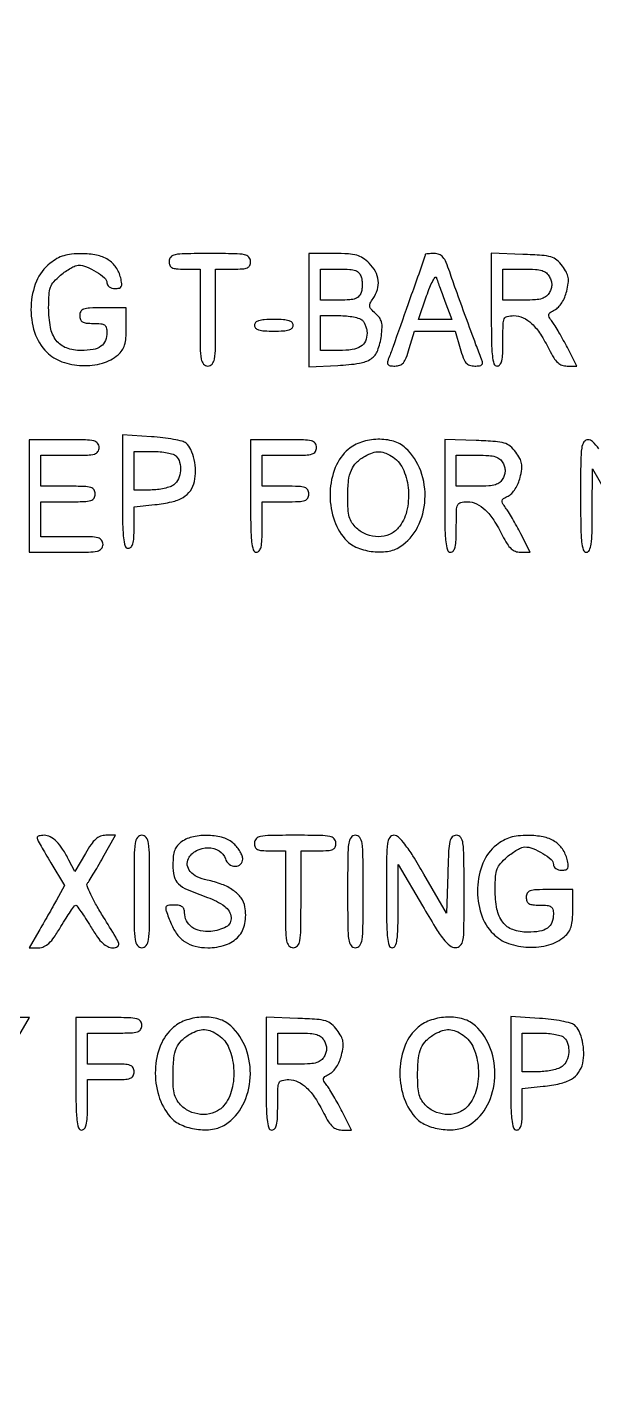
# Model space of a CAD drawing. Extents: x 0 to 1066, y 0 to 761.
# Drawn here: x 804.59 to 816.93, y 667.01 to 696.63 of the extents above; entities that cross this region are included whole.
import ezdxf

# ---------------------------------------------------------------- set-up
doc = ezdxf.new("R2010")
doc.units = 0
doc.header["$MEASUREMENT"] = 0

msp = doc.modelspace()

# ---------------------------------------------------------------- linework, layer by layer
for points in [[(183.390323, 95.266879, 0.000001), (192.989143, 95.254457, 0.000118)], [(817.045001, 687.43281, 0.035073), (816.907147, 687.587718, 0.195814), (816.806267, 687.6288, 0.254619), (816.716261, 687.579788, 0.110911), (816.667751, 687.447958, 0.030502), (816.647487, 687.161786, 0.002427), (816.6438, 686.4021, 0.003213), (816.648128, 685.728579, 0.022561), (816.667138, 685.401, 0.049302), (816.703053, 685.225277, 0.328801), (816.7707, 685.1754, 0.295501), (816.836072, 685.217731, 0.070336), (816.873806, 685.348431, 0.029944), (816.89384, 685.595994, 0.004715), (816.899437, 686.08485), (816.901274, 686.9943), (817.428187, 686.088157, 0.006242)], [(804.406186, 674.62155), (804.637732, 675.0234), (804.428393, 675.0234, 0.108876)]]:
    msp.add_lwpolyline(points, format="xyb")
for points in [[(409.06215, 749.15415), (40.8618, 749.132981), (40.8618, 380.65769), (40.8618, 12.1824), (501.2973, 12.1824), (961.7328, 12.1824), (961.7328, 380.646631), (961.7328, 749.110861), (961.41555, 749.1633, 0.040886), (961.153339, 749.184871, 0.000002), (934.190609, 749.194398, 0.000089), (904.448031, 749.199508, 0.000054), (869.1804, 749.195529, -0.000029), (813.61687, 749.186499, -0.000004), (696.10453, 749.175037, -0.000004), (556.774728, 749.163736, -0.000004)], [(805.083328, 691.477743, 0.129246), (804.787205, 691.085097, 0.088626), (804.669013, 690.536792, 0.087215), (804.747565, 689.973133, 0.118789), (805.01436, 689.536931, 0.112618), (805.342824, 689.330494, 0.075265), (805.780935, 689.247795, 0.075304), (806.223652, 689.298485, 0.113008), (806.565523, 689.480566, 0.065979), (806.653355, 689.579789, 0.074329), (806.708072, 689.694691, 0.054743), (806.736967, 689.847684, 0.019325), (806.7456, 690.070973), (806.7456, 690.5052), (806.238, 690.5052, 0.008455), (805.944302, 690.500233, 0.072107), (805.815, 690.477, 0.188641), (805.753468, 690.425732, 0.12648), (805.7304, 690.336, 0.087745), (805.745399, 690.251192, 0.177212), (805.788563, 690.200036, 0.10769), (805.872166, 690.173753, 0.022514), (806.0265, 690.1668, -0.021714), (806.188585, 690.159758, -0.124268), (806.269265, 690.131751, -0.187079), (806.309695, 690.075064, -0.062494), (806.3226, 689.97222, -0.091498), (806.288963, 689.789947, -0.148314), (806.193174, 689.666386, -0.113347), (806.023088, 689.596247, -0.041372), (805.76192, 689.5746, -0.086758), (805.439334, 689.630999, -0.145015), (805.219123, 689.792975, -0.116882), (805.093179, 690.078149, -0.045825), (805.0536, 690.509089, -0.015089), (805.062247, 690.795568, -0.073154), (805.095495, 690.954358, -0.095003), (805.168951, 691.076379, -0.035007), (805.313891, 691.21678, -0.021479), (805.422686, 691.300617, -0.024071), (805.534326, 691.371463, -0.024321), (805.634191, 691.422028, -0.105406), (805.698792, 691.4358, -0.095864), (805.876127, 691.401484, -0.042073), (806.090696, 691.293465, -0.039621), (806.273119, 691.160547, -0.218876), (806.3226, 691.052927, 0.137225), (806.336137, 691.004532, 0.104143), (806.373996, 690.964139, 0.087371), (806.431539, 690.937335, 0.065501), (806.500971, 690.9282, 0.051376), (806.593948, 690.937779, 0.224479), (806.636899, 690.970225, 0.158116), (806.64758, 691.032988, 0.023398), (806.622742, 691.16085, 0.090086), (806.520494, 691.39084, 0.105062), (806.348033, 691.555882, 0.089301), (806.09948, 691.653988, 0.048933), (805.7727, 691.686781, 0.02471), (805.553234, 691.676418, 0.049497), (805.383112, 691.642729, 0.05494), (805.234639, 691.579221, 0.038421)], [(807.6762, 691.5204, 0.094959), (807.692763, 691.433974, 0.184152), (807.73965, 691.382925, 0.098846), (807.832639, 691.35753, 0.017388), (808.0146, 691.3512), (808.353, 691.3512), (808.353, 690.2937, 0.002827), (808.356731, 689.633741, 0.036854), (808.377534, 689.389537, 0.138781), (808.428794, 689.279068, 0.218517), (808.5222, 689.2362, 0.218517), (808.615606, 689.279068, 0.138781), (808.666866, 689.389537, 0.036854), (808.687669, 689.633741, 0.002827), (808.6914, 690.2937), (808.6914, 691.3512), (809.0721, 691.3512, 0.013964), (809.281858, 691.357059, 0.090841), (809.384063, 691.38175, 0.188085), (809.434634, 691.432795, 0.102588), (809.4528, 691.5204, 0.193568), (809.415602, 691.612885, 0.15568), (809.320613, 691.664421, 0.043488), (809.111605, 691.685667, 0.003595), (808.5645, 691.6896, 0.003595), (808.017395, 691.685667, 0.043488), (807.808388, 691.664421, 0.15568), (807.713398, 691.612885, 0.193568)], [(810.7218, 690.453653), (810.7218, 689.217706), (811.354849, 689.249674, 0.024309), (811.825774, 689.296479, 0.112633), (812.078926, 689.395248, 0.153372), (812.222742, 689.576735, 0.058166), (812.30348, 689.893548, 0.023573), (812.319221, 690.075707, 0.073694), (812.30599, 690.197663, 0.094912), (812.260636, 690.292902, 0.057312), (812.175325, 690.384808, -0.027153), (812.080613, 690.475259, -0.149392), (812.049777, 690.537888, -0.161279), (812.060437, 690.60442, -0.033096), (812.122933, 690.707545, 0.080592), (812.217289, 690.902787, 0.100315), (812.235243, 691.103137, 0.097349), (812.173581, 691.299223, 0.071783), (812.036945, 691.481945, 0.050512), (811.902795, 691.591421, 0.079484), (811.767603, 691.652587, 0.053942), (811.58511, 691.681752, 0.012674), (811.275545, 691.6896), (810.7218, 691.6896)], [(813.259795, 691.66845, -0.084799), (813.253291, 691.630434, -0.000052), (812.88732, 690.591662, -0.000388), (812.551776, 689.641928, -0.009822), (812.454775, 689.38425, 0.060048), (812.435183, 689.310519, 0.230938), (812.449432, 689.266662, 0.170663), (812.497525, 689.242554, 0.031659), (812.597779, 689.2362, 0.086283), (812.705894, 689.254997, 0.134827), (812.782723, 689.308959, 0.082591), (812.844796, 689.41597, 0.018432), (812.912268, 689.6169), (813.024676, 689.9976), (813.469643, 689.9976), (813.914611, 689.9976), (814.0212, 689.6169, 0.017944), (814.086585, 689.41199, 0.087286), (814.146812, 689.306531, 0.141822), (814.224034, 689.254152, 0.078722), (814.337346, 689.2362, 0.029308), (814.442492, 689.242368, 0.166988), (814.492222, 689.266276, 0.236769), (814.507064, 689.310066, 0.061225), (814.48729, 689.38425, -0.006965), (814.365001, 689.700606, -0.001209), (814.143745, 690.30204, -0.001323), (813.924017, 690.908787, -0.005089), (813.792252, 691.28775, 0.017403), (813.713481, 691.4975, 0.074917), (813.644722, 691.611275, 0.125362), (813.565016, 691.669172, 0.094981), (813.458449, 691.6896, 0.00999), (813.382284, 691.688078, 0.016528), (813.318152, 691.683387, 0.010464), (813.267048, 691.676862, 0.371455)], [(814.698, 690.466321, 0.003202), (814.702326, 689.790813, 0.022501), (814.721332, 689.46237, 0.049121), (814.75723, 689.286147, 0.329081), (814.8249, 689.2362, 0.232029), (814.886637, 689.26648, 0.108427), (814.925769, 689.349, 0.047315), (814.946501, 689.504857, 0.00942), (814.9518, 689.7861, -0.00595), (814.956107, 690.148065, -0.096871), (814.982144, 690.266198, -0.238613), (815.04681, 690.319815, -0.056005), (815.190853, 690.336, -0.111153), (815.392305, 690.290656, -0.081177), (815.58162, 690.159801, -0.058854), (815.76731, 689.933171, -0.025924), (815.959172, 689.59575, 0.021841), (816.058916, 689.416953, 0.069009), (816.14607, 689.311427, 0.100305), (816.238578, 689.255632, 0.085906), (816.350845, 689.2362), (816.56205, 689.2362), (816.355873, 689.63805, 0.006834), (816.267806, 689.804072, 0.006481), (816.173698, 689.970612, 0.006451), (816.086651, 690.11576, 0.022591), (816.025227, 690.205875, -0.02569), (815.958648, 690.304864, -0.192002), (815.949729, 690.359664, -0.198014), (815.981063, 690.40459, -0.027525), (816.081928, 690.461775, 0.089041), (816.159881, 690.519614, 0.046566), (816.234398, 690.615276, 0.042448), (816.297634, 690.735602, 0.038847), (816.341864, 690.868463, 0.026721), (816.375834, 691.044822, 0.076578), (816.373842, 691.169241, 0.082928), (816.334816, 691.281584, 0.035157), (816.248472, 691.416262, 0.057331), (816.125902, 691.54654, 0.10358), (815.997517, 691.615832, 0.055706), (815.802385, 691.650774, 0.007564), (815.387158, 691.671871), (814.698, 691.696443)], [(811.8639, 691.182, -0.047189), (811.880579, 691.10489, -0.029688), (811.886052, 691.0128, -0.029688), (811.880579, 690.92071, -0.047189), (811.8639, 690.8436, -0.103276), (811.815762, 690.758174, -0.127418), (811.740471, 690.706847, -0.071188), (811.615444, 690.681146, -0.015153), (811.392899, 690.6744), (810.9756, 690.6744), (810.9756, 691.0128), (810.9756, 691.3512), (811.392899, 691.3512, -0.015153), (811.615444, 691.344454, -0.071188), (811.740471, 691.318753, -0.127418), (811.815762, 691.267426, -0.103276)], [(815.967, 691.182, -0.049536), (816.003162, 691.094626, -0.073486), (816.015253, 691.0128, -0.073486), (816.003162, 690.930974, -0.049536), (815.967, 690.8436, -0.09537), (815.898105, 690.758675, -0.100861), (815.803866, 690.707433, -0.059921), (815.658832, 690.681448, -0.014397), (815.414123, 690.6744), (814.9518, 690.6744), (814.9518, 691.0128), (814.9518, 691.3512), (815.414123, 691.3512, -0.014397), (815.658832, 691.344152, -0.059921), (815.803866, 691.318167, -0.100861), (815.898105, 691.266925, -0.09537)], [(813.685955, 690.65325), (813.835744, 690.2514), (813.473438, 690.2514), (813.111132, 690.2514), (813.288943, 690.765818, -0.011999), (813.359693, 690.955624, -0.026422), (813.424717, 691.096059, -0.047278), (813.475034, 691.172701, -0.601846), (813.50146, 691.167668, 0.009837), (813.523296, 691.101495, 0.001488), (813.569971, 690.970123, 0.001668), (813.626062, 690.815356, 0.001442)], [(809.5374, 690.1245, 0.200296), (809.562362, 690.064687, 0.122766), (809.62905, 690.025095, 0.058865), (809.752243, 690.003458, 0.014068), (809.9604, 689.9976, 0.014068), (810.168557, 690.003458, 0.058865), (810.29175, 690.025095, 0.122766), (810.358438, 690.064687, 0.200296), (810.3834, 690.1245, 0.200296), (810.358438, 690.184313, 0.122766), (810.29175, 690.223905, 0.058865), (810.168557, 690.245542, 0.014068), (809.9604, 690.2514, 0.014068), (809.752243, 690.245542, 0.058865), (809.62905, 690.223905, 0.122766), (809.562362, 690.184313, 0.200296)], [(811.88928, 690.23448, -0.070395), (811.928194, 690.182739, -0.038897), (811.960979, 690.110594, -0.037889), (811.983331, 690.03077, -0.049362), (811.9908, 689.9553, -0.103441), (811.954145, 689.780018, -0.151109), (811.851793, 689.661479, -0.105063), (811.668377, 689.594685, -0.034985), (811.38168, 689.5746), (810.9756, 689.5746), (810.9756, 689.9553), (810.9756, 690.336), (811.38168, 690.336, -0.022886), (811.544585, 690.32854, -0.026473), (811.698296, 690.306178, -0.026952), (811.824495, 690.273781, -0.120635)], [(806.661, 686.497826, 0.003177), (806.665321, 685.817844, 0.022367), (806.684318, 685.487454, 0.048715), (806.72018, 685.310102, 0.329705), (806.7879, 685.26, 0.208378), (806.848243, 685.28629, 0.11961), (806.887731, 685.356727, 0.055661), (806.909106, 685.487799, 0.012613), (806.9148, 685.713464), (806.9148, 686.166928), (807.36975, 686.213883, 0.029754), (807.735521, 686.273788, 0.076952), (807.983588, 686.371557, 0.106873), (808.141628, 686.516432, 0.100256), (808.230212, 686.71692, 0.058942), (808.253183, 686.949486, 0.048856), (808.22414, 687.196741, 0.051542), (808.152841, 687.413671, 0.114883), (808.048397, 687.551257, 0.111025), (807.964935, 687.593819, 0.015594), (807.774966, 687.63615, 0.017167), (807.543329, 687.672044, 0.01383), (807.292435, 687.695128), (806.661, 687.735651)], [(804.6306, 686.4021), (804.6306, 685.1754), (805.4343, 685.1754, 0.004147), (805.925009, 685.17947, 0.047763), (806.116388, 685.201003, 0.16431), (806.203794, 685.252593, 0.179874), (806.238, 685.3446, 0.157888), (806.20846, 685.435816, 0.176663), (806.13225, 685.487363, 0.055952), (805.967378, 685.509453, 0.005351), (805.5612, 685.5138), (804.8844, 685.5138), (804.8844, 685.8945), (804.8844, 686.2752), (805.4766, 686.2752, 0.006583), (805.826492, 686.279807, 0.063075), (805.973625, 686.302393, 0.183695), (806.04247, 686.353826, 0.142406), (806.0688, 686.4444, 0.142406), (806.04247, 686.534974, 0.183695), (805.973625, 686.586407, 0.063075), (805.826492, 686.608993, 0.006583), (805.4766, 686.6136), (804.8844, 686.6136), (804.8844, 686.952), (804.8844, 687.2904), (805.5189, 687.2904, 0.005909), (805.896926, 687.294867, 0.059311), (806.052938, 687.31719, 0.180365), (806.125456, 687.368688, 0.150217), (806.1534, 687.4596, 0.17273), (806.120727, 687.551357, 0.168559), (806.037075, 687.60295, 0.050222), (805.854522, 687.624649, 0.004487), (805.392, 687.6288), (804.6306, 687.6288)], [(809.4528, 686.4021, 0.003213), (809.457128, 685.728579, 0.022561), (809.476138, 685.401, 0.049302), (809.512053, 685.225277, 0.328801), (809.5797, 685.1754, 0.232029), (809.641437, 685.20568, 0.108427), (809.680569, 685.2882, 0.047315), (809.701301, 685.444057, 0.00942), (809.7066, 685.7253), (809.7066, 686.2752), (810.2142, 686.2752, 0.008455), (810.507898, 686.280167, 0.072107), (810.6372, 686.3034, 0.188641), (810.698732, 686.354668, 0.12648), (810.7218, 686.4444, 0.12648), (810.698732, 686.534132, 0.188641), (810.6372, 686.5854, 0.072107), (810.507898, 686.608633, 0.008455), (810.2142, 686.6136), (809.7066, 686.6136), (809.7066, 686.952), (809.7066, 687.2904), (810.2988, 687.2904, 0.006583), (810.648692, 687.295007, 0.063075), (810.795825, 687.317593, 0.183695), (810.86467, 687.369026, 0.142406), (810.891, 687.4596, 0.165398), (810.859883, 687.551095, 0.1727), (810.779963, 687.602674, 0.052938), (810.606245, 687.624557, 0.004884), (810.1719, 687.6288), (809.4528, 687.6288)], [(811.582603, 687.416773, 0.123885), (811.299412, 687.024077, 0.085485), (811.185837, 686.485157, 0.082885), (811.258308, 685.923136, 0.104562), (811.510039, 685.464526, 0.111799), (811.748009, 685.288175, 0.06908), (812.084408, 685.192481, 0.069045), (812.434365, 685.192015, 0.111332), (812.712282, 685.296081, 0.131426), (813.093039, 685.72206, 0.103697), (813.253454, 686.321711, 0.101152), (813.16079, 686.948053, 0.118621), (812.830171, 687.447619, 0.118666), (812.570435, 687.594201, 0.075716), (812.224756, 687.638138, 0.073305), (811.869741, 687.576807, 0.095814)], [(813.6828, 686.405521, 0.003202), (813.687126, 685.730013, 0.022501), (813.706132, 685.40157, 0.049121), (813.74203, 685.225347, 0.329081), (813.8097, 685.1754, 0.232029), (813.871437, 685.20568, 0.108427), (813.910569, 685.2882, 0.047315), (813.931301, 685.444057, 0.00942), (813.9366, 685.7253, -0.00595), (813.940907, 686.087265, -0.096871), (813.966944, 686.205398, -0.238613), (814.03161, 686.259015, -0.056005), (814.175653, 686.2752, -0.111153), (814.377105, 686.229856, -0.081177), (814.56642, 686.099001, -0.058854), (814.75211, 685.872371, -0.025924), (814.943972, 685.53495, 0.021841), (815.043716, 685.356153, 0.069009), (815.13087, 685.250627, 0.100305), (815.223378, 685.194832, 0.085906), (815.335645, 685.1754), (815.54685, 685.1754), (815.340673, 685.57725, 0.006834), (815.252606, 685.743272, 0.006481), (815.158498, 685.909812, 0.006451), (815.071451, 686.05496, 0.022591), (815.010027, 686.145075, -0.02569), (814.943448, 686.244064, -0.192002), (814.934529, 686.298864, -0.198014), (814.965863, 686.34379, -0.027525), (815.066728, 686.400975, 0.089041), (815.144681, 686.458814, 0.046566), (815.219198, 686.554476, 0.042448), (815.282434, 686.674802, 0.038847), (815.326664, 686.807663, 0.026721), (815.360634, 686.984022, 0.076578), (815.358642, 687.108441, 0.082928), (815.319616, 687.220784, 0.035157), (815.233272, 687.355462, 0.057331), (815.110702, 687.48574, 0.10358), (814.982317, 687.555032, 0.055706), (814.787185, 687.589974, 0.007564), (814.371958, 687.611071), (813.6828, 687.635643)], [(807.82848, 687.27348, -0.13151), (807.907634, 687.136469, -0.084316), (807.925, 686.952515, -0.084006), (807.880613, 686.772481, -0.128741), (807.78195, 686.646767, -0.079472), (807.700595, 686.603301, -0.027293), (807.571772, 686.566604, -0.026323), (807.422863, 686.540996, -0.027554), (807.27435, 686.531691), (806.9148, 686.529), (806.9148, 686.952), (806.9148, 687.375), (807.32088, 687.375, -0.022886), (807.483785, 687.36754, -0.026473), (807.637496, 687.345178, -0.026952), (807.763695, 687.312781, -0.120635)], [(812.561697, 687.245039, -0.143223), (812.789398, 686.960723, -0.079931), (812.89186, 686.525553, -0.077332), (812.853665, 686.064418, -0.11509), (812.672396, 685.70415, -0.119537), (812.483984, 685.564595, -0.098447), (812.238327, 685.513952, -0.09388), (811.981877, 685.560662, -0.097006), (811.763603, 685.697747, -0.056872), (811.662683, 685.81684, -0.080028), (811.604787, 685.943196, -0.054705), (811.576963, 686.114924, -0.014142), (811.570491, 686.395697, -0.025001), (811.589555, 686.740555, -0.075567), (811.648982, 686.967538, -0.098225), (811.762437, 687.132405, -0.062967), (811.9485, 687.272819, -0.051006), (812.113266, 687.346158, -0.090781), (812.259914, 687.366195, -0.090761), (812.404171, 687.332981, -0.050966)], [(814.9518, 687.1212, -0.049536), (814.987962, 687.033826, -0.073486), (815.000053, 686.952, -0.073486), (814.987962, 686.870174, -0.049536), (814.9518, 686.7828, -0.09537), (814.882905, 686.697875, -0.100861), (814.788666, 686.646633, -0.059921), (814.643632, 686.620648, -0.014397), (814.398923, 686.6136), (813.9366, 686.6136), (813.9366, 686.952), (813.9366, 687.2904), (814.398923, 687.2904, -0.014397), (814.643632, 687.283352, -0.059921), (814.788666, 687.257367, -0.100861), (814.882905, 687.206125, -0.09537)], [(804.7998, 678.947217, 0.12301), (804.808701, 678.911585, 0.003159), (804.887875, 678.765233, 0.006529), (804.984737, 678.594192, 0.00439), (805.099631, 678.401259), (805.399461, 677.907684), (805.224297, 677.586492, -0.002869), (805.142034, 677.437688, -0.001518), (805.038389, 677.254032, -0.00151), (804.931212, 677.066775, -0.002337), (804.837397, 676.90575), (804.625662, 676.5462), (804.834888, 676.5462, 0.105199), (804.951889, 676.571092, 0.085914), (805.058415, 676.642519, 0.052726), (805.17302, 676.777656, 0.014746), (805.322422, 677.0115, -0.006681), (805.432254, 677.189678, -0.010501), (805.53181, 677.339413, -0.004849), (805.619105, 677.462349, -0.254944), (805.644415, 677.474401, -0.226292), (805.669731, 677.460572, -0.004433), (805.757563, 677.336729, -0.009702), (805.857718, 677.186695, -0.006242), (805.968253, 677.009101, 0.014971), (806.117572, 676.778273, 0.051802), (806.233124, 676.643191, 0.083594), (806.339953, 676.57122, 0.106918), (806.455624, 676.5462, 0.130295), (806.554699, 676.572464, 0.351922), (806.579635, 676.63567, 0.060655), (806.516239, 676.776806, 0.002956), (806.247963, 677.215122, -0.011173), (806.09373, 677.476667, -0.01758), (805.974415, 677.708501, -0.011947), (805.889479, 677.900624, -0.293207), (805.899332, 677.955372, 0.047422), (805.937679, 678.005428, 0.003721), (806.02578, 678.148642, 0.005039), (806.128067, 678.321636, 0.003834), (806.236765, 678.51315), (806.507952, 678.9996), (806.296415, 678.9996, 0.093558), (806.181844, 678.977973, 0.088897), (806.080718, 678.915906, 0.059307), (805.977931, 678.799775, 0.018991), (805.853737, 678.605189), (805.622597, 678.210777), (805.49671, 678.457139, 0.025616), (805.358775, 678.696039, 0.052309), (805.222902, 678.86428, 0.070756), (805.088701, 678.965379, 0.126762), (804.955888, 678.9996, 0.031847), (804.896094, 678.995788, 0.049151), (804.845651, 678.984212, 0.063174), (804.810725, 678.967343, 0.253917)], [(806.9148, 677.7729, 0.002322), (806.918389, 677.000038, 0.031956), (806.938867, 676.720687, 0.123223), (806.989678, 676.594309, 0.240299), (807.084, 676.5462, 0.240299), (807.178322, 676.594309, 0.123223), (807.229133, 676.720687, 0.031956), (807.249611, 677.000038, 0.002322), (807.2532, 677.7729, 0.002322), (807.249611, 678.545762, 0.031956), (807.229133, 678.825112, 0.123223), (807.178322, 678.951491, 0.240299), (807.084, 678.9996, 0.240299), (806.989678, 678.951491, 0.123223), (806.938867, 678.825112, 0.031956), (806.918389, 678.545762, 0.002322)], [(807.95115, 678.857944, 0.064007), (807.858352, 678.773732, 0.085808), (807.800551, 678.676165, 0.066535), (807.770034, 678.546274, 0.024477), (807.7608, 678.357758, 0.055339), (807.789437, 678.099812, 0.149321), (807.879673, 677.941324, 0.090969), (808.073444, 677.815662, 0.013145), (808.514897, 677.645657, -0.070637), (808.889395, 677.449569, -0.215768), (809.029151, 677.206824, -0.299828), (808.921396, 677.002464, -0.104684), (808.587604, 676.90127, -0.073735), (808.361138, 676.915205, -0.104161), (808.176847, 676.996673, -0.119079), (808.057523, 677.135512, -0.118782), (808.0146, 677.313643, 0.082235), (808.002146, 677.388852, 0.147435), (807.966033, 677.439334, 0.119852), (807.901824, 677.467894, 0.045016), (807.8031, 677.4768, 0.028442), (807.648693, 677.46801, 0.327023), (807.606592, 677.429113, 0.139119), (807.613229, 677.349942, 0.005125), (807.723089, 677.067001, 0.065244), (807.851877, 676.837252, 0.088006), (808.025242, 676.674438, 0.085852), (808.24754, 676.578565, 0.059042), (808.520673, 676.5462, 0.079385), (808.909877, 676.608386, 0.130563), (809.187688, 676.789024, 0.137881), (809.329828, 677.075502, 0.093265), (809.330028, 677.442247, 0.114024), (809.246495, 677.633128, 0.079467), (809.07747, 677.797886, 0.063948), (808.828122, 677.9297, 0.038754), (808.506966, 678.022434, -0.060203), (808.290287, 678.095177, -0.103319), (808.139206, 678.210045, -0.141227), (808.074842, 678.348835, -0.162669), (808.099278, 678.492146, -0.149104), (808.273037, 678.665203, -0.123853), (808.527431, 678.727698, -0.133716), (808.766753, 678.6611, -0.183571), (808.904273, 678.487672, 0.153609), (808.986187, 678.371012, 0.157876), (809.119216, 678.323861, 0.194842), (809.235196, 678.367172, 0.210147), (809.2836, 678.477253, 0.093821), (809.269933, 678.549446, 0.037607), (809.226083, 678.64037, 0.035541), (809.162723, 678.733863, 0.037508), (809.087797, 678.815653, 0.118482), (808.86207, 678.944394, 0.061394), (808.539723, 678.996356, 0.060569), (808.207556, 678.968454, 0.10142)], [(809.5374, 678.8304, 0.094959), (809.553963, 678.743974, 0.184152), (809.60085, 678.692925, 0.098846), (809.693839, 678.66753, 0.017388), (809.8758, 678.6612), (810.2142, 678.6612), (810.2142, 677.6037, 0.002827), (810.217931, 676.943741, 0.036854), (810.238734, 676.699537, 0.138781), (810.289994, 676.589068, 0.218517), (810.3834, 676.5462, 0.218517), (810.476806, 676.589068, 0.138781), (810.528066, 676.699537, 0.036854), (810.548869, 676.943741, 0.002827), (810.5526, 677.6037), (810.5526, 678.6612), (810.9333, 678.6612, 0.013964), (811.143058, 678.667059, 0.090841), (811.245263, 678.69175, 0.188085), (811.295834, 678.742795, 0.102588), (811.314, 678.8304, 0.193568), (811.276802, 678.922885, 0.15568), (811.181813, 678.974421, 0.043488), (810.972805, 678.995667, 0.003595), (810.4257, 678.9996, 0.003595), (809.878595, 678.995667, 0.043488), (809.669588, 678.974421, 0.15568), (809.574598, 678.922885, 0.193568)], [(811.5678, 677.7729, 0.002322), (811.571389, 677.000038, 0.031956), (811.591867, 676.720687, 0.123223), (811.642678, 676.594309, 0.240299), (811.737, 676.5462, 0.240299), (811.831322, 676.594309, 0.123223), (811.882133, 676.720687, 0.031956), (811.902611, 677.000038, 0.002322), (811.9062, 677.7729, 0.002322), (811.902611, 678.545762, 0.031956), (811.882133, 678.825112, 0.123223), (811.831322, 678.951491, 0.240299), (811.737, 678.9996, 0.240299), (811.642678, 678.951491, 0.123223), (811.591867, 678.825112, 0.031956), (811.571389, 678.545762, 0.002322)], [(812.4138, 677.7729, 0.003213), (812.418128, 677.099379, 0.022561), (812.437138, 676.7718, 0.049302), (812.473053, 676.596077, 0.328801), (812.5407, 676.5462, 0.295501), (812.606072, 676.588531, 0.070336), (812.643806, 676.719231, 0.029944), (812.66384, 676.966794, 0.004715), (812.669437, 677.45565), (812.671274, 678.3651), (813.198187, 677.458957, 0.006242), (813.477561, 676.992024, 0.029041), (813.657282, 676.734737, 0.052989), (813.794526, 676.594238, 0.170079), (813.91545, 676.549507, 0.199339), (814.023731, 676.592273, 0.163117), (814.081425, 676.703706, 0.036571), (814.102504, 676.962581, 0.002034), (814.1058, 677.7729, 0.002367), (814.102169, 678.540072, 0.031318), (814.081784, 678.822383, 0.117824), (814.031977, 678.951077, 0.246563), (813.93956, 678.9996, 0.195513), (813.848755, 678.962682, 0.145553), (813.795452, 678.867256, 0.043894), (813.767939, 678.660993, 0.004128), (813.74921, 678.149718), (813.7251, 677.299836), (813.231917, 678.149718, 0.007787), (812.991838, 678.548983, 0.025041), (812.815001, 678.80361, 0.035073), (812.677147, 678.958518, 0.195814), (812.576267, 678.9996, 0.254619), (812.486261, 678.950588, 0.110911), (812.437751, 678.818758, 0.030502), (812.417487, 678.532586, 0.002427)], [(814.812328, 678.787743, 0.129246), (814.516205, 678.395097, 0.088626), (814.398013, 677.846792, 0.087215), (814.476565, 677.283133, 0.118789), (814.74336, 676.846931, 0.112618), (815.071824, 676.640494, 0.075265), (815.509935, 676.557795, 0.075304), (815.952652, 676.608485, 0.113008), (816.294523, 676.790566, 0.065979), (816.382355, 676.889789, 0.074329), (816.437072, 677.004691, 0.054743), (816.465967, 677.157684, 0.019325), (816.4746, 677.380973), (816.4746, 677.8152), (815.967, 677.8152, 0.008455), (815.673302, 677.810233, 0.072107), (815.544, 677.787, 0.188641), (815.482468, 677.735732, 0.12648), (815.4594, 677.646, 0.087745), (815.474399, 677.561192, 0.177212), (815.517563, 677.510036, 0.10769), (815.601166, 677.483753, 0.022514), (815.7555, 677.4768, -0.021714), (815.917585, 677.469758, -0.124268), (815.998265, 677.441751, -0.187079), (816.038695, 677.385064, -0.062494), (816.0516, 677.28222, -0.091498), (816.017963, 677.099947, -0.148314), (815.922174, 676.976386, -0.113347), (815.752088, 676.906247, -0.041372), (815.49092, 676.8846, -0.086758), (815.168334, 676.940999, -0.145015), (814.948123, 677.102975, -0.116882), (814.822179, 677.388149, -0.045825), (814.7826, 677.819089, -0.015089), (814.791247, 678.105568, -0.073154), (814.824495, 678.264358, -0.095003), (814.897951, 678.386379, -0.035007), (815.042891, 678.52678, -0.021479), (815.151686, 678.610617, -0.024071), (815.263326, 678.681463, -0.024321), (815.363191, 678.732028, -0.105406), (815.427792, 678.7458, -0.095864), (815.605127, 678.711484, -0.042073), (815.819696, 678.603465, -0.039621), (816.002119, 678.470547, -0.218876), (816.0516, 678.362927, 0.137225), (816.065137, 678.314532, 0.104143), (816.102996, 678.274139, 0.087371), (816.160539, 678.247335, 0.065501), (816.229971, 678.2382, 0.051376), (816.322948, 678.247779, 0.224479), (816.365899, 678.280225, 0.158116), (816.37658, 678.342988, 0.023398), (816.351742, 678.47085, 0.090086), (816.249494, 678.70084, 0.105062), (816.077033, 678.865882, 0.089301), (815.82848, 678.963988, 0.048933), (815.5017, 678.996781, 0.02471), (815.282234, 678.986418, 0.049497), (815.112112, 678.952729, 0.05494), (814.963639, 678.889221, 0.038421)], [(805.6458, 673.7967, 0.003213), (805.650128, 673.123179, 0.022561), (805.669138, 672.7956, 0.049302), (805.705053, 672.619877, 0.328801), (805.7727, 672.57, 0.232029), (805.834437, 672.60028, 0.108427), (805.873569, 672.6828, 0.047315), (805.894301, 672.838657, 0.00942), (805.8996, 673.1199), (805.8996, 673.6698), (806.4072, 673.6698, 0.008455), (806.700898, 673.674767, 0.072107), (806.8302, 673.698, 0.188641), (806.891732, 673.749268, 0.12648), (806.9148, 673.839, 0.12648), (806.891732, 673.928732, 0.188641), (806.8302, 673.98, 0.072107), (806.700898, 674.003233, 0.008455), (806.4072, 674.0082), (805.8996, 674.0082), (805.8996, 674.3466), (805.8996, 674.685), (806.4918, 674.685, 0.006583), (806.841692, 674.689607, 0.063075), (806.988825, 674.712193, 0.183695), (807.05767, 674.763626, 0.142406), (807.084, 674.8542, 0.165398), (807.052883, 674.945695, 0.1727), (806.972963, 674.997274, 0.052938), (806.799245, 675.019157, 0.004884), (806.3649, 675.0234), (805.6458, 675.0234)], [(807.775603, 674.811373, 0.123885), (807.492412, 674.418677, 0.085485), (807.378837, 673.879757, 0.082885), (807.451308, 673.317736, 0.104562), (807.703039, 672.859126, 0.111799), (807.941009, 672.682775, 0.06908), (808.277408, 672.587081, 0.069045), (808.627365, 672.586615, 0.111332), (808.905282, 672.690681, 0.131426), (809.286039, 673.11666, 0.103697), (809.446454, 673.716311, 0.101152), (809.35379, 674.342653, 0.118621), (809.023171, 674.842219, 0.118666), (808.763435, 674.988801, 0.075716), (808.417756, 675.032738, 0.073305), (808.062741, 674.971407, 0.095814)], [(809.7912, 673.800121, 0.003202), (809.795526, 673.124613, 0.022501), (809.814532, 672.79617, 0.049121), (809.85043, 672.619947, 0.329081), (809.9181, 672.57, 0.232029), (809.979837, 672.60028, 0.108427), (810.018969, 672.6828, 0.047315), (810.039701, 672.838657, 0.00942), (810.045, 673.1199, -0.00595), (810.049307, 673.481865, -0.096871), (810.075344, 673.599998, -0.238613), (810.14001, 673.653615, -0.056005), (810.284053, 673.6698, -0.111153), (810.485505, 673.624456, -0.081177), (810.67482, 673.493601, -0.058854), (810.86051, 673.266971, -0.025924), (811.052372, 672.92955, 0.021841), (811.152116, 672.750753, 0.069009), (811.23927, 672.645227, 0.100305), (811.331778, 672.589432, 0.085906), (811.444045, 672.57), (811.65525, 672.57), (811.449073, 672.97185, 0.006834), (811.361006, 673.137872, 0.006481), (811.266898, 673.304412, 0.006451), (811.179851, 673.44956, 0.022591), (811.118427, 673.539675, -0.02569), (811.051848, 673.638664, -0.192002), (811.042929, 673.693464, -0.198014), (811.074263, 673.73839, -0.027525), (811.175128, 673.795575, 0.089041), (811.253081, 673.853414, 0.046566), (811.327598, 673.949076, 0.042448), (811.390834, 674.069402, 0.038847), (811.435064, 674.202263, 0.026721), (811.469034, 674.378622, 0.076578), (811.467042, 674.503041, 0.082928), (811.428016, 674.615384, 0.035157), (811.341672, 674.750062, 0.057331), (811.219102, 674.88034, 0.10358), (811.090717, 674.949632, 0.055706), (810.895585, 674.984574, 0.007564), (810.480358, 675.005671), (809.7912, 675.030243)], [(813.105403, 674.811373, 0.123885), (812.822212, 674.418677, 0.085485), (812.708637, 673.879757, 0.082885), (812.781108, 673.317736, 0.104562), (813.032839, 672.859126, 0.111799), (813.270809, 672.682775, 0.06908), (813.607208, 672.587081, 0.069045), (813.957165, 672.586615, 0.111332), (814.235082, 672.690681, 0.131426), (814.615839, 673.11666, 0.103697), (814.776254, 673.716311, 0.101152), (814.68359, 674.342653, 0.118621), (814.352971, 674.842219, 0.118666), (814.093235, 674.988801, 0.075716), (813.747556, 675.032738, 0.073305), (813.392541, 674.971407, 0.095814)], [(815.121, 673.807826, 0.003177), (815.125321, 673.127844, 0.022367), (815.144318, 672.797454, 0.048715), (815.18018, 672.620102, 0.329705), (815.2479, 672.57, 0.208378), (815.308243, 672.59629, 0.11961), (815.347731, 672.666727, 0.055661), (815.369106, 672.797799, 0.012613), (815.3748, 673.023464), (815.3748, 673.476928), (815.82975, 673.523883, 0.029754), (816.195521, 673.583788, 0.076952), (816.443588, 673.681557, 0.106873), (816.601628, 673.826432, 0.100256), (816.690212, 674.02692, 0.058942), (816.713183, 674.259486, 0.048856), (816.68414, 674.506741, 0.051542), (816.612841, 674.723671, 0.114883), (816.508397, 674.861257, 0.111025), (816.424935, 674.903819, 0.015594), (816.234966, 674.94615, 0.017167), (816.003329, 674.982044, 0.01383), (815.752435, 675.005128), (815.121, 675.045651)], [(808.754697, 674.639639, -0.143223), (808.982398, 674.355323, -0.079931), (809.08486, 673.920153, -0.077332), (809.046665, 673.459018, -0.11509), (808.865396, 673.09875, -0.119537), (808.676984, 672.959195, -0.098447), (808.431327, 672.908552, -0.09388), (808.174877, 672.955262, -0.097006), (807.956603, 673.092347, -0.056872), (807.855683, 673.21144, -0.080028), (807.797787, 673.337796, -0.054705), (807.769963, 673.509524, -0.014142), (807.763491, 673.790297, -0.025001), (807.782555, 674.135155, -0.075567), (807.841982, 674.362138, -0.098225), (807.955437, 674.527005, -0.062967), (808.1415, 674.667419, -0.051006), (808.306266, 674.740758, -0.090781), (808.452914, 674.760795, -0.090761), (808.597171, 674.727581, -0.050966)], [(814.084497, 674.639639, -0.143223), (814.312198, 674.355323, -0.079931), (814.41466, 673.920153, -0.077332), (814.376465, 673.459018, -0.11509), (814.195196, 673.09875, -0.119537), (814.006784, 672.959195, -0.098447), (813.761127, 672.908552, -0.09388), (813.504677, 672.955262, -0.097006), (813.286403, 673.092347, -0.056872), (813.185483, 673.21144, -0.080028), (813.127587, 673.337796, -0.054705), (813.099763, 673.509524, -0.014142), (813.093291, 673.790297, -0.025001), (813.112355, 674.135155, -0.075567), (813.171782, 674.362138, -0.098225), (813.285237, 674.527005, -0.062967), (813.4713, 674.667419, -0.051006), (813.636066, 674.740758, -0.090781), (813.782714, 674.760795, -0.090761), (813.926971, 674.727581, -0.050966)], [(811.0602, 674.5158, -0.049536), (811.096362, 674.428426, -0.073486), (811.108453, 674.3466, -0.073486), (811.096362, 674.264774, -0.049536), (811.0602, 674.1774, -0.09537), (810.991305, 674.092475, -0.100861), (810.897066, 674.041233, -0.059921), (810.752032, 674.015248, -0.014397), (810.507323, 674.0082), (810.045, 674.0082), (810.045, 674.3466), (810.045, 674.685), (810.507323, 674.685, -0.014397), (810.752032, 674.677952, -0.059921), (810.897066, 674.651967, -0.100861), (810.991305, 674.600725, -0.09537)], [(816.28848, 674.58348, -0.13151), (816.367634, 674.446469, -0.084316), (816.385, 674.262515, -0.084006), (816.340613, 674.082481, -0.128741), (816.24195, 673.956767, -0.079472), (816.160595, 673.913301, -0.027293), (816.031772, 673.876604, -0.026323), (815.882863, 673.850996, -0.027554), (815.73435, 673.841691), (815.3748, 673.839), (815.3748, 674.262), (815.3748, 674.685), (815.78088, 674.685, -0.022886), (815.943785, 674.67754, -0.026473), (816.097496, 674.655178, -0.026952), (816.223695, 674.622781, -0.120635)]]:
    msp.add_lwpolyline(points, format="xyb", close=True)

doc.saveas('drawing.dxf')
